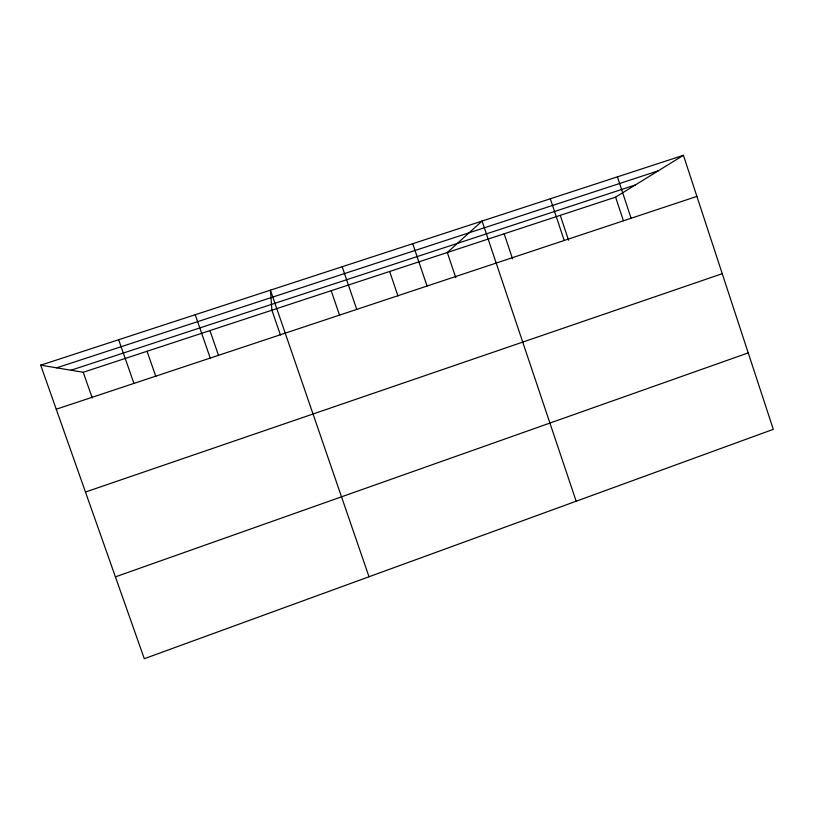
<?xml version="1.0" encoding="UTF-8"?>
<svg xmlns="http://www.w3.org/2000/svg" width="814" height="814" viewBox="0 0 814 814"><rect width="100%" height="100%" fill="white"/><g stroke="black" fill="none" stroke-linecap="round" stroke-linejoin="round"><path stroke-width="1.22" d="M40.7 365.181L83.231 372.273L615.598 197.141L683.424 155.301L773.3 429.344L144.302 658.699L40.7 365.181L683.424 155.301M115.415 576.851L748.229 352.889M85.47 492.032L722.252 273.687M56.247 409.218L696.896 196.398M56.644 367.836L658.211 170.859M70.981 370.228L635.317 184.982M83.231 372.273L92.257 397.944M147.049 351.282L155.83 376.434M118.651 339.723L133.934 383.414M209.931 330.596L218.59 355.586M195.218 314.723L210.246 358.058M369.017 576.76L270.431 290.16L271.896 310.205L280.443 335.032M342.175 266.738L356.736 309.401M331.186 290.71L339.621 315.374M389.652 271.469L397.975 295.991M455.809 277.706L447.313 252.503L482.092 221.052L576.159 501.221M412.718 243.701L427.055 286.04M504.171 233.801L512.566 258.842M560.266 215.344L568.559 240.232M550.305 198.769L564.204 240.476M617.409 176.862L631.094 218.254M615.598 197.141L623.392 220.706"/></g></svg>
